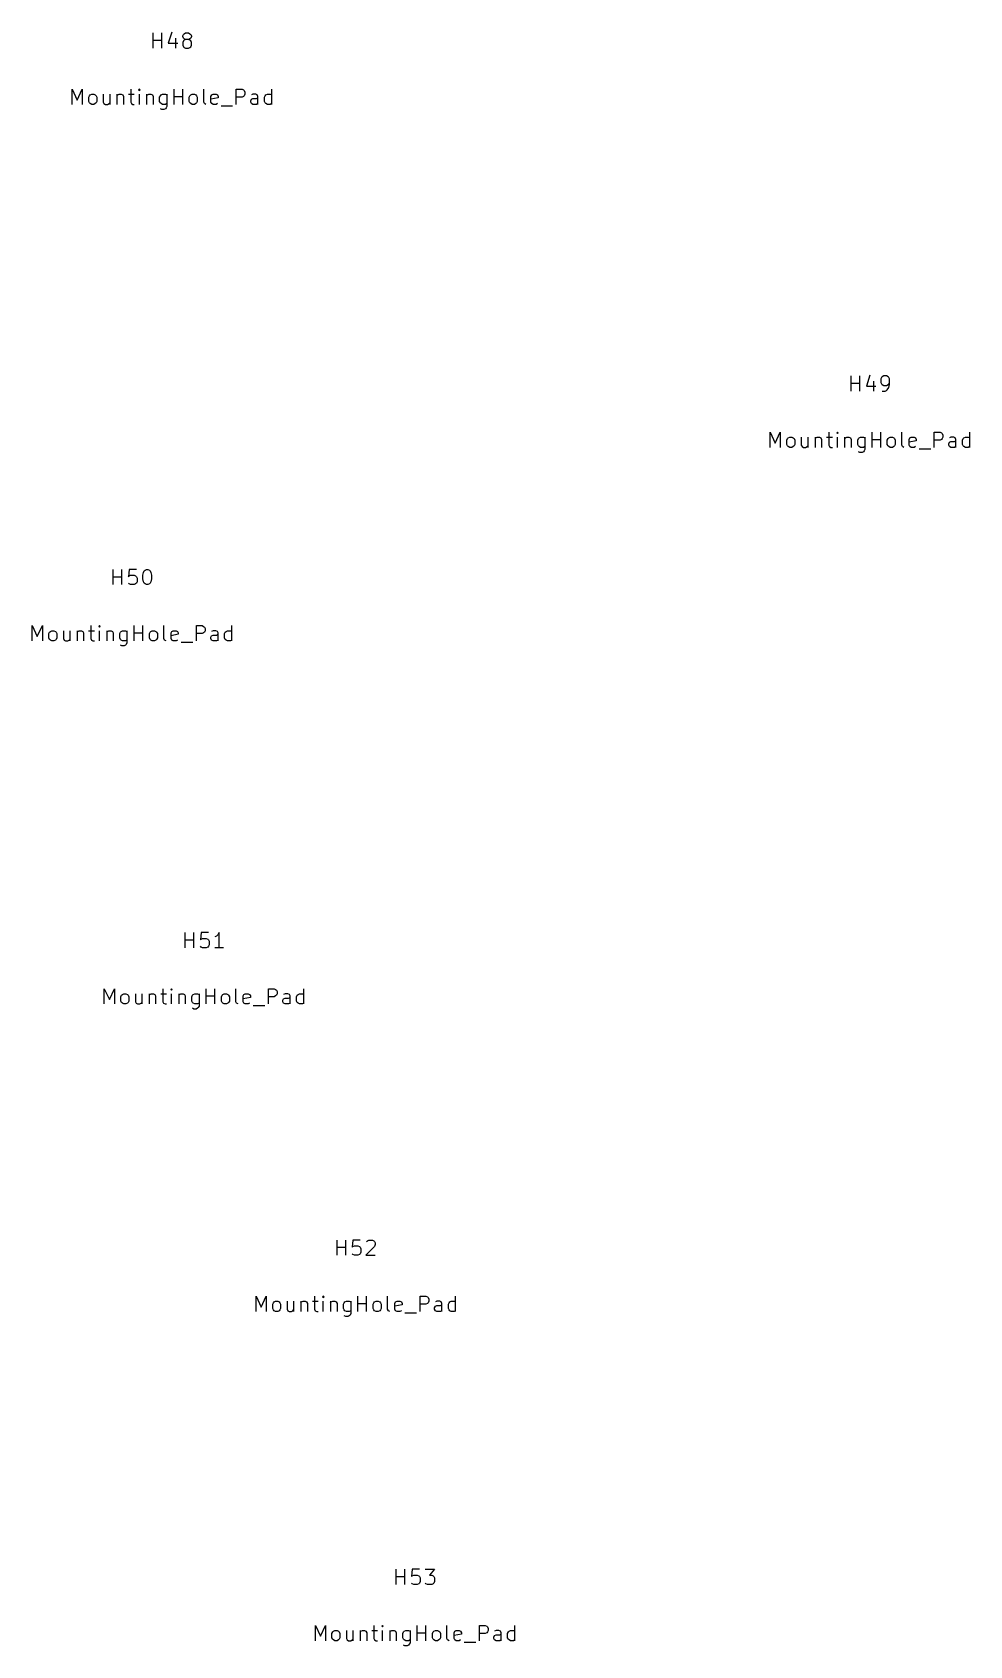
# Model space of a CAD drawing. Extents: x 10 to 349, y -106 to 34.
# Drawn here: x 9.8 to 71.5, y -105.7 to 0.6 of the extents above; entities that cross this region are included whole.
import ezdxf

# ---------------------------------------------------------------- set-up
doc = ezdxf.new("R2010")
doc.units = 0
doc.layers.add('BLACK', color=7, linetype='CONTINUOUS')

msp = doc.modelspace()

# ---------------------------------------------------------------- linework, layer by layer
at = {"layer": 'BLACK', "linetype": 'CONTINUOUS'}
for p, q in [((17.7619, -0.45238), (17.7619, 0.54762)), ((17.7619, 0.07143), (18.3333, 0.07143)), ((18.3333, -0.45238), (18.3333, 0.54762)), ((19, 0.59524), (18.7619, -0.11905)), ((19.2381, 0.21429), (19.2381, -0.45238)), ((19.7143, 0.35714), (19.7619, 0.45238)), ((19.7143, 0.30952), (19.7143, 0.35714)), ((19.7619, 0.21429), (19.7143, 0.30952)), ((19.7619, 0.02381), (19.7143, -0.07143)), ((19.7619, 0.45238), (19.8095, 0.5)), ((19.8095, 0.16667), (19.7619, 0.21429)), ((19.8095, 0.07143), (19.7619, 0.02381)), ((19.8095, 0.5), (19.9048, 0.54762)), ((19.9048, 0.11905), (19.8095, 0.16667)), ((19.9048, 0.11905), (19.8095, 0.07143)), ((19.9048, 0.54762), (20.0952, 0.54762)), ((20.0952, 0.11905), (19.9048, 0.11905)), ((20.0952, 0.54762), (20.1905, 0.5)), ((20.1905, 0.16667), (20.0952, 0.11905)), ((20.1905, 0.07143), (20.0952, 0.11905)), ((20.1905, 0.5), (20.2381, 0.45238)), ((20.2381, 0.21429), (20.1905, 0.16667)), ((20.2381, 0.02381), (20.1905, 0.07143)), ((20.2381, 0.45238), (20.2857, 0.35714)), ((20.2857, 0.30952), (20.2381, 0.21429)), ((20.2857, -0.07143), (20.2381, 0.02381)), ((20.2857, 0.35714), (20.2857, 0.30952)), ((18.7619, -0.11905), (19.381, -0.11905)), ((19.7143, -0.07143), (19.7143, -0.2619)), ((19.7143, -0.2619), (19.7619, -0.35714)), ((19.7619, -0.35714), (19.8095, -0.40476)), ((19.8095, -0.40476), (19.9048, -0.45238)), ((19.9048, -0.45238), (20.0952, -0.45238)), ((20.0952, -0.45238), (20.1905, -0.40476)), ((20.1905, -0.40476), (20.2381, -0.35714)), ((20.2381, -0.35714), (20.2857, -0.2619)), ((20.2857, -0.2619), (20.2857, -0.07143)), ((12.4286, -4.15238), (12.4286, -3.15238)), ((12.4286, -3.15238), (12.7619, -3.86667)), ((12.7619, -3.86667), (13.0952, -3.15238)), ((13.0952, -3.15238), (13.0952, -4.15238)), ((16.2857, -3.15238), (16.2857, -4.00952)), ((16.8571, -3.15238), (16.8095, -3.2)), ((16.9048, -3.2), (16.8571, -3.15238)), ((16.8571, -3.15238), (16.8571, -3.24762)), ((19.1429, -4.15238), (19.1429, -3.15238)), ((19.7143, -4.15238), (19.7143, -3.15238)), ((21.0952, -4.00952), (21.0952, -3.15238)), ((23.2381, -4.15238), (23.2381, -3.15238)), ((23.2381, -3.15238), (23.619, -3.15238)), ((23.619, -3.15238), (23.7143, -3.2)), ((25.5714, -4.15238), (25.5714, -3.15238)), ((13.5238, -3.67619), (13.5714, -3.58095)), ((13.5238, -3.9619), (13.5238, -3.67619)), ((13.5714, -4.05714), (13.5238, -3.9619)), ((13.5714, -3.58095), (13.619, -3.53333)), ((13.619, -4.10476), (13.5714, -4.05714)), ((13.619, -3.53333), (13.7143, -3.48571)), ((13.7143, -4.15238), (13.619, -4.10476)), ((13.7143, -3.48571), (13.8571, -3.48571)), ((13.8571, -4.15238), (13.7143, -4.15238)), ((13.8571, -3.48571), (13.9524, -3.53333)), ((13.9524, -4.10476), (13.8571, -4.15238)), ((13.9524, -3.53333), (14, -3.58095)), ((14, -4.05714), (13.9524, -4.10476)), ((14, -3.58095), (14.0476, -3.67619)), ((14.0476, -3.9619), (14, -4.05714)), ((14.0476, -3.67619), (14.0476, -3.9619)), ((14.4762, -3.48571), (14.4762, -4.00952)), ((14.4762, -4.00952), (14.5238, -4.10476)), ((14.5238, -4.10476), (14.619, -4.15238)), ((14.619, -4.15238), (14.7619, -4.15238)), ((14.7619, -4.15238), (14.8571, -4.10476)), ((14.8571, -4.10476), (14.9048, -4.05714)), ((14.9048, -3.48571), (14.9048, -4.15238)), ((15.381, -3.48571), (15.381, -4.15238)), ((15.381, -3.58095), (15.4286, -3.53333)), ((15.4286, -3.53333), (15.5238, -3.48571)), ((15.5238, -3.48571), (15.6667, -3.48571)), ((15.6667, -3.48571), (15.7619, -3.53333)), ((15.7619, -3.53333), (15.8095, -3.62857)), ((15.8095, -3.62857), (15.8095, -4.15238)), ((16.1429, -3.48571), (16.5238, -3.48571)), ((16.2857, -4.00952), (16.3333, -4.10476)), ((16.3333, -4.10476), (16.4286, -4.15238)), ((16.4286, -4.15238), (16.5238, -4.15238)), ((16.8095, -3.2), (16.8571, -3.24762)), ((16.8571, -3.24762), (16.9048, -3.2)), ((16.8571, -4.15238), (16.8571, -3.48571)), ((17.3333, -3.48571), (17.3333, -4.15238)), ((17.3333, -3.58095), (17.381, -3.53333)), ((17.381, -3.53333), (17.4762, -3.48571)), ((17.4762, -3.48571), (17.619, -3.48571)), ((17.619, -3.48571), (17.7143, -3.53333)), ((17.7143, -3.53333), (17.7619, -3.62857)), ((17.7619, -3.62857), (17.7619, -4.15238)), ((18.1905, -3.67619), (18.2381, -3.58095)), ((18.1905, -3.9619), (18.1905, -3.67619)), ((18.2381, -4.05714), (18.1905, -3.9619)), ((18.2381, -3.58095), (18.2857, -3.53333)), ((18.2857, -4.10476), (18.2381, -4.05714)), ((18.2857, -3.53333), (18.381, -3.48571)), ((18.381, -4.15238), (18.2857, -4.10476)), ((18.381, -3.48571), (18.5714, -3.48571)), ((18.5714, -4.15238), (18.381, -4.15238)), ((18.5714, -3.48571), (18.6667, -3.53333)), ((18.6667, -4.10476), (18.5714, -4.15238)), ((18.6667, -3.48571), (18.6667, -4.29524)), ((19.1429, -3.62857), (19.7143, -3.62857)), ((20.1429, -3.67619), (20.1905, -3.58095)), ((20.1429, -3.9619), (20.1429, -3.67619)), ((20.1905, -4.05714), (20.1429, -3.9619)), ((20.1905, -3.58095), (20.2381, -3.53333)), ((20.2381, -4.10476), (20.1905, -4.05714)), ((20.2381, -3.53333), (20.3333, -3.48571)), ((20.3333, -4.15238), (20.2381, -4.10476)), ((20.3333, -3.48571), (20.4762, -3.48571)), ((20.4762, -4.15238), (20.3333, -4.15238)), ((20.4762, -3.48571), (20.5714, -3.53333)), ((20.5714, -4.10476), (20.4762, -4.15238)), ((20.5714, -3.53333), (20.619, -3.58095)), ((20.619, -4.05714), (20.5714, -4.10476)), ((20.619, -3.58095), (20.6667, -3.67619)), ((20.6667, -3.9619), (20.619, -4.05714)), ((20.6667, -3.67619), (20.6667, -3.9619)), ((21.1429, -4.10476), (21.0952, -4.00952)), ((21.2381, -4.15238), (21.1429, -4.10476)), ((21.5714, -3.62857), (21.619, -3.53333)), ((21.5714, -4.00952), (21.5714, -3.62857)), ((22.0476, -3.72381), (21.5714, -3.81905)), ((21.619, -4.10476), (21.5714, -4.00952)), ((21.619, -3.53333), (21.7143, -3.48571)), ((21.7143, -4.15238), (21.619, -4.10476)), ((21.7143, -3.48571), (21.9048, -3.48571)), ((21.9048, -4.15238), (21.7143, -4.15238)), ((21.9048, -3.48571), (22, -3.53333)), ((22, -4.10476), (21.9048, -4.15238)), ((22, -3.53333), (22.0476, -3.62857)), ((22.0476, -3.62857), (22.0476, -3.72381)), ((22.2381, -4.24762), (23, -4.24762)), ((23.619, -3.67619), (23.2381, -3.67619)), ((23.7143, -3.62857), (23.619, -3.67619)), ((23.7143, -3.2), (23.7619, -3.24762)), ((23.7619, -3.58095), (23.7143, -3.62857)), ((23.7619, -3.24762), (23.8095, -3.34286)), ((23.8095, -3.48571), (23.7619, -3.58095)), ((23.8095, -3.34286), (23.8095, -3.48571)), ((24.1905, -3.91429), (24.2381, -3.81905)), ((24.1905, -4.00952), (24.1905, -3.91429)), ((24.2381, -4.10476), (24.1905, -4.00952)), ((24.3333, -3.48571), (24.2381, -3.53333)), ((24.2381, -3.81905), (24.3333, -3.77143)), ((24.3333, -4.15238), (24.2381, -4.10476)), ((24.5238, -3.48571), (24.3333, -3.48571)), ((24.3333, -3.77143), (24.5714, -3.77143)), ((24.5714, -4.15238), (24.3333, -4.15238)), ((24.619, -3.53333), (24.5238, -3.48571)), ((24.5714, -3.77143), (24.6667, -3.72381)), ((24.6667, -4.10476), (24.5714, -4.15238)), ((24.6667, -3.62857), (24.619, -3.53333)), ((24.6667, -4.15238), (24.6667, -3.62857)), ((25.0952, -3.67619), (25.1429, -3.58095)), ((25.0952, -3.9619), (25.0952, -3.67619)), ((25.1429, -4.05714), (25.0952, -3.9619)), ((25.1429, -3.58095), (25.1905, -3.53333)), ((25.1905, -4.10476), (25.1429, -4.05714)), ((25.1905, -3.53333), (25.2857, -3.48571)), ((25.2857, -4.15238), (25.1905, -4.10476)), ((25.2857, -3.48571), (25.4762, -3.48571)), ((25.4762, -4.15238), (25.2857, -4.15238)), ((25.4762, -3.48571), (25.5714, -3.53333)), ((25.5714, -4.10476), (25.4762, -4.15238)), ((18.3333, -4.48571), (18.2381, -4.43809)), ((18.4762, -4.48571), (18.3333, -4.48571)), ((18.5714, -4.43809), (18.4762, -4.48571)), ((18.619, -4.39048), (18.5714, -4.43809)), ((18.6667, -4.29524), (18.619, -4.39048)), ((63.7389, -23.0431), (63.7389, -22.0431)), ((64.3103, -23.0431), (64.3103, -22.0431)), ((64.977, -21.9955), (64.7389, -22.7097)), ((65.7389, -22.1383), (65.6913, -22.2336)), ((65.6913, -22.2336), (65.6913, -22.4717)), ((65.7865, -22.0907), (65.7389, -22.1383)), ((65.8818, -22.0431), (65.7865, -22.0907)), ((66.0722, -22.0431), (65.8818, -22.0431)), ((66.1675, -22.0907), (66.0722, -22.0431)), ((66.2151, -22.1383), (66.1675, -22.0907)), ((66.2627, -22.2336), (66.2151, -22.1383)), ((66.2627, -22.6145), (66.2627, -22.2336)), ((63.7389, -22.5193), (64.3103, -22.5193)), ((64.7389, -22.7097), (65.358, -22.7097)), ((65.2151, -22.3764), (65.2151, -23.0431)), ((65.6913, -22.4717), (65.7389, -22.5669)), ((65.7389, -22.5669), (65.7865, -22.6145)), ((65.7865, -22.6145), (65.8818, -22.6621)), ((65.7865, -23.0431), (65.977, -23.0431)), ((65.8818, -22.6621), (66.0722, -22.6621)), ((65.977, -23.0431), (66.0722, -22.9955)), ((66.0722, -22.6621), (66.1675, -22.6145)), ((66.0722, -22.9955), (66.1199, -22.9478)), ((66.1199, -22.9478), (66.2151, -22.805)), ((66.1675, -22.6145), (66.2151, -22.5669)), ((66.2151, -22.5669), (66.2627, -22.4717)), ((66.2151, -22.805), (66.2627, -22.6145)), ((58.4056, -26.7431), (58.4056, -25.7431)), ((58.4056, -25.7431), (58.7389, -26.4574)), ((58.7389, -26.4574), (59.0722, -25.7431)), ((59.0722, -25.7431), (59.0722, -26.7431)), ((59.5008, -26.2669), (59.5484, -26.1717)), ((59.5008, -26.5526), (59.5008, -26.2669)), ((59.5484, -26.6478), (59.5008, -26.5526)), ((59.5484, -26.1717), (59.596, -26.124)), ((59.596, -26.124), (59.6913, -26.0764)), ((59.6913, -26.0764), (59.8341, -26.0764)), ((59.8341, -26.0764), (59.9294, -26.124)), ((59.9294, -26.124), (59.977, -26.1717)), ((59.977, -26.1717), (60.0246, -26.2669)), ((60.0246, -26.5526), (59.977, -26.6478)), ((60.0246, -26.2669), (60.0246, -26.5526)), ((60.4532, -26.0764), (60.4532, -26.6002)), ((60.8818, -26.0764), (60.8818, -26.7431)), ((61.358, -26.0764), (61.358, -26.7431)), ((61.358, -26.1717), (61.4056, -26.124)), ((61.4056, -26.124), (61.5008, -26.0764)), ((61.5008, -26.0764), (61.6437, -26.0764)), ((61.6437, -26.0764), (61.7389, -26.124)), ((61.7389, -26.124), (61.7865, -26.2193)), ((61.7865, -26.2193), (61.7865, -26.7431)), ((62.1199, -26.0764), (62.5008, -26.0764)), ((62.2627, -25.7431), (62.2627, -26.6002)), ((62.8341, -25.7431), (62.7865, -25.7907)), ((62.7865, -25.7907), (62.8341, -25.8383)), ((62.8818, -25.7907), (62.8341, -25.7431)), ((62.8341, -25.7431), (62.8341, -25.8383)), ((62.8341, -25.8383), (62.8818, -25.7907)), ((62.8341, -26.7431), (62.8341, -26.0764)), ((63.3103, -26.0764), (63.3103, -26.7431)), ((63.3103, -26.1717), (63.358, -26.124)), ((63.358, -26.124), (63.4532, -26.0764)), ((63.4532, -26.0764), (63.596, -26.0764)), ((63.596, -26.0764), (63.6913, -26.124)), ((63.6913, -26.124), (63.7389, -26.2193)), ((63.7389, -26.2193), (63.7389, -26.7431)), ((64.1675, -26.2669), (64.2151, -26.1717)), ((64.1675, -26.5526), (64.1675, -26.2669)), ((64.2151, -26.6478), (64.1675, -26.5526)), ((64.2151, -26.1717), (64.2627, -26.124)), ((64.2627, -26.124), (64.358, -26.0764)), ((64.358, -26.0764), (64.5484, -26.0764)), ((64.5484, -26.0764), (64.6437, -26.124)), ((64.6437, -26.0764), (64.6437, -26.8859)), ((65.1199, -26.7431), (65.1199, -25.7431)), ((65.1199, -26.2193), (65.6913, -26.2193)), ((65.6913, -26.7431), (65.6913, -25.7431)), ((66.1199, -26.2669), (66.1675, -26.1717)), ((66.1199, -26.5526), (66.1199, -26.2669)), ((66.1675, -26.6478), (66.1199, -26.5526)), ((66.1675, -26.1717), (66.2151, -26.124)), ((66.2151, -26.124), (66.3103, -26.0764)), ((66.3103, -26.0764), (66.4532, -26.0764)), ((66.4532, -26.0764), (66.5484, -26.124)), ((66.5484, -26.124), (66.596, -26.1717)), ((66.596, -26.1717), (66.6437, -26.2669)), ((66.6437, -26.5526), (66.596, -26.6478)), ((66.6437, -26.2669), (66.6437, -26.5526)), ((67.0722, -26.6002), (67.0722, -25.7431)), ((67.5484, -26.2193), (67.596, -26.124)), ((67.5484, -26.6002), (67.5484, -26.2193)), ((68.0246, -26.3145), (67.5484, -26.4097)), ((67.596, -26.124), (67.6913, -26.0764)), ((67.6913, -26.0764), (67.8818, -26.0764)), ((67.8818, -26.0764), (67.977, -26.124)), ((67.977, -26.124), (68.0246, -26.2193)), ((68.0246, -26.2193), (68.0246, -26.3145)), ((69.2151, -26.7431), (69.2151, -25.7431)), ((69.2151, -25.7431), (69.596, -25.7431)), ((69.596, -26.2669), (69.2151, -26.2669)), ((69.596, -25.7431), (69.6913, -25.7907)), ((69.6913, -26.2193), (69.596, -26.2669)), ((69.6913, -25.7907), (69.7389, -25.8383)), ((69.7389, -26.1717), (69.6913, -26.2193)), ((69.7389, -25.8383), (69.7865, -25.9336)), ((69.7865, -26.0764), (69.7389, -26.1717)), ((69.7865, -25.9336), (69.7865, -26.0764)), ((70.1675, -26.505), (70.2151, -26.4097)), ((70.1675, -26.6002), (70.1675, -26.505)), ((70.3103, -26.0764), (70.2151, -26.124)), ((70.2151, -26.4097), (70.3103, -26.3621)), ((70.5008, -26.0764), (70.3103, -26.0764)), ((70.3103, -26.3621), (70.5484, -26.3621)), ((70.596, -26.124), (70.5008, -26.0764)), ((70.5484, -26.3621), (70.6437, -26.3145)), ((70.6437, -26.2193), (70.596, -26.124)), ((70.6437, -26.7431), (70.6437, -26.2193)), ((71.0722, -26.2669), (71.1199, -26.1717)), ((71.0722, -26.5526), (71.0722, -26.2669)), ((71.1199, -26.6478), (71.0722, -26.5526)), ((71.1199, -26.1717), (71.1675, -26.124)), ((71.1675, -26.124), (71.2627, -26.0764)), ((71.2627, -26.0764), (71.4532, -26.0764)), ((71.4532, -26.0764), (71.5484, -26.124)), ((71.5484, -26.7431), (71.5484, -25.7431)), ((59.596, -26.6955), (59.5484, -26.6478)), ((59.6913, -26.7431), (59.596, -26.6955)), ((59.8341, -26.7431), (59.6913, -26.7431)), ((59.9294, -26.6955), (59.8341, -26.7431)), ((59.977, -26.6478), (59.9294, -26.6955)), ((60.4532, -26.6002), (60.5008, -26.6955)), ((60.5008, -26.6955), (60.596, -26.7431)), ((60.596, -26.7431), (60.7389, -26.7431)), ((60.7389, -26.7431), (60.8341, -26.6955)), ((60.8341, -26.6955), (60.8818, -26.6478)), ((62.2627, -26.6002), (62.3103, -26.6955)), ((62.3103, -26.6955), (62.4056, -26.7431)), ((62.4056, -26.7431), (62.5008, -26.7431)), ((64.2627, -26.6955), (64.2151, -26.6478)), ((64.3103, -27.0764), (64.2151, -27.0288)), ((64.358, -26.7431), (64.2627, -26.6955)), ((64.4532, -27.0764), (64.3103, -27.0764)), ((64.5484, -26.7431), (64.358, -26.7431)), ((64.5484, -27.0288), (64.4532, -27.0764)), ((64.6437, -26.6955), (64.5484, -26.7431)), ((64.596, -26.9812), (64.5484, -27.0288)), ((64.6437, -26.8859), (64.596, -26.9812)), ((66.2151, -26.6955), (66.1675, -26.6478)), ((66.3103, -26.7431), (66.2151, -26.6955)), ((66.4532, -26.7431), (66.3103, -26.7431)), ((66.5484, -26.6955), (66.4532, -26.7431)), ((66.596, -26.6478), (66.5484, -26.6955)), ((67.1199, -26.6955), (67.0722, -26.6002)), ((67.2151, -26.7431), (67.1199, -26.6955)), ((67.596, -26.6955), (67.5484, -26.6002)), ((67.6913, -26.7431), (67.596, -26.6955)), ((67.8818, -26.7431), (67.6913, -26.7431)), ((67.977, -26.6955), (67.8818, -26.7431)), ((68.2151, -26.8383), (68.977, -26.8383)), ((70.2151, -26.6955), (70.1675, -26.6002)), ((70.3103, -26.7431), (70.2151, -26.6955)), ((70.5484, -26.7431), (70.3103, -26.7431)), ((70.6437, -26.6955), (70.5484, -26.7431)), ((71.1675, -26.6955), (71.1199, -26.6478)), ((71.2627, -26.7431), (71.1675, -26.6955)), ((71.4532, -26.7431), (71.2627, -26.7431)), ((71.5484, -26.6955), (71.4532, -26.7431)), ((15.135, -35.7857), (15.135, -34.7857)), ((15.7064, -35.7857), (15.7064, -34.7857)), ((16.1826, -34.7857), (16.135, -35.2619)), ((16.6588, -34.7857), (16.1826, -34.7857)), ((17.0874, -35.1666), (17.135, -34.9762)), ((17.135, -34.9762), (17.1826, -34.8809)), ((17.1826, -34.8809), (17.2302, -34.8333)), ((17.2302, -34.8333), (17.3255, -34.7857)), ((17.3255, -34.7857), (17.4207, -34.7857)), ((17.4207, -34.7857), (17.516, -34.8333)), ((17.516, -34.8333), (17.5636, -34.8809)), ((17.5636, -34.8809), (17.6112, -34.9762)), ((17.6112, -34.9762), (17.6588, -35.1666)), ((15.135, -35.2619), (15.7064, -35.2619)), ((16.135, -35.2619), (16.1826, -35.2143)), ((16.1826, -35.7381), (16.135, -35.6904)), ((16.1826, -35.2143), (16.2779, -35.1666)), ((16.2779, -35.7857), (16.1826, -35.7381)), ((16.2779, -35.1666), (16.516, -35.1666)), ((16.516, -35.7857), (16.2779, -35.7857)), ((16.516, -35.1666), (16.6112, -35.2143)), ((16.6112, -35.7381), (16.516, -35.7857)), ((16.6112, -35.2143), (16.6588, -35.2619)), ((16.6588, -35.6904), (16.6112, -35.7381)), ((16.6588, -35.2619), (16.7064, -35.3571)), ((16.7064, -35.5952), (16.6588, -35.6904)), ((16.7064, -35.3571), (16.7064, -35.5952)), ((17.0874, -35.4047), (17.0874, -35.1666)), ((17.135, -35.5952), (17.0874, -35.4047)), ((17.1826, -35.6904), (17.135, -35.5952)), ((17.2302, -35.7381), (17.1826, -35.6904)), ((17.3255, -35.7857), (17.2302, -35.7381)), ((17.4207, -35.7857), (17.3255, -35.7857)), ((17.516, -35.7381), (17.4207, -35.7857)), ((17.5636, -35.6904), (17.516, -35.7381)), ((17.6112, -35.5952), (17.5636, -35.6904)), ((17.6588, -35.4047), (17.6112, -35.5952)), ((17.6588, -35.1666), (17.6588, -35.4047)), ((9.80167, -39.4857), (9.80167, -38.4857)), ((9.80167, -38.4857), (10.135, -39.2)), ((10.135, -39.2), (10.4683, -38.4857)), ((10.4683, -38.4857), (10.4683, -39.4857)), ((10.8969, -39.0095), (10.9445, -38.9143)), ((10.8969, -39.2952), (10.8969, -39.0095)), ((10.9445, -39.3904), (10.8969, -39.2952)), ((10.9445, -38.9143), (10.9921, -38.8666)), ((10.9921, -38.8666), (11.0874, -38.819)), ((11.0874, -38.819), (11.2302, -38.819)), ((11.2302, -38.819), (11.3255, -38.8666)), ((11.3255, -38.8666), (11.3731, -38.9143)), ((11.3731, -38.9143), (11.4207, -39.0095)), ((11.4207, -39.2952), (11.3731, -39.3904)), ((11.4207, -39.0095), (11.4207, -39.2952)), ((11.8493, -38.819), (11.8493, -39.3428)), ((12.2779, -38.819), (12.2779, -39.4857)), ((12.7541, -38.819), (12.7541, -39.4857)), ((12.7541, -38.9143), (12.8017, -38.8666)), ((12.8017, -38.8666), (12.8969, -38.819)), ((12.8969, -38.819), (13.0398, -38.819)), ((13.0398, -38.819), (13.135, -38.8666)), ((13.135, -38.8666), (13.1826, -38.9619)), ((13.1826, -38.9619), (13.1826, -39.4857)), ((13.516, -38.819), (13.8969, -38.819)), ((13.6588, -38.4857), (13.6588, -39.3428)), ((14.2302, -38.4857), (14.1826, -38.5333)), ((14.1826, -38.5333), (14.2302, -38.5809)), ((14.2779, -38.5333), (14.2302, -38.4857)), ((14.2302, -38.4857), (14.2302, -38.5809)), ((14.2302, -38.5809), (14.2779, -38.5333)), ((14.2302, -39.4857), (14.2302, -38.819)), ((14.7064, -38.819), (14.7064, -39.4857)), ((14.7064, -38.9143), (14.7541, -38.8666)), ((14.7541, -38.8666), (14.8493, -38.819)), ((14.8493, -38.819), (14.9921, -38.819)), ((14.9921, -38.819), (15.0874, -38.8666)), ((15.0874, -38.8666), (15.135, -38.9619)), ((15.135, -38.9619), (15.135, -39.4857)), ((15.5636, -39.0095), (15.6112, -38.9143)), ((15.5636, -39.2952), (15.5636, -39.0095)), ((15.6112, -39.3904), (15.5636, -39.2952)), ((15.6112, -38.9143), (15.6588, -38.8666)), ((15.6588, -38.8666), (15.7541, -38.819)), ((15.7541, -38.819), (15.9445, -38.819)), ((15.9445, -38.819), (16.0398, -38.8666)), ((16.0398, -38.819), (16.0398, -39.6285)), ((16.516, -39.4857), (16.516, -38.4857)), ((16.516, -38.9619), (17.0874, -38.9619)), ((17.0874, -39.4857), (17.0874, -38.4857)), ((17.516, -39.0095), (17.5636, -38.9143)), ((17.516, -39.2952), (17.516, -39.0095)), ((17.5636, -39.3904), (17.516, -39.2952)), ((17.5636, -38.9143), (17.6112, -38.8666)), ((17.6112, -38.8666), (17.7064, -38.819)), ((17.7064, -38.819), (17.8493, -38.819)), ((17.8493, -38.819), (17.9445, -38.8666)), ((17.9445, -38.8666), (17.9921, -38.9143)), ((17.9921, -38.9143), (18.0398, -39.0095)), ((18.0398, -39.2952), (17.9921, -39.3904)), ((18.0398, -39.0095), (18.0398, -39.2952)), ((18.4683, -39.3428), (18.4683, -38.4857)), ((18.9445, -38.9619), (18.9921, -38.8666)), ((18.9445, -39.3428), (18.9445, -38.9619)), ((19.4207, -39.0571), (18.9445, -39.1523)), ((18.9921, -38.8666), (19.0874, -38.819)), ((19.0874, -38.819), (19.2779, -38.819)), ((19.2779, -38.819), (19.3731, -38.8666)), ((19.3731, -38.8666), (19.4207, -38.9619)), ((19.4207, -38.9619), (19.4207, -39.0571)), ((20.6112, -39.4857), (20.6112, -38.4857)), ((20.6112, -38.4857), (20.9921, -38.4857)), ((20.9921, -39.0095), (20.6112, -39.0095)), ((20.9921, -38.4857), (21.0874, -38.5333)), ((21.0874, -38.9619), (20.9921, -39.0095)), ((21.0874, -38.5333), (21.135, -38.5809)), ((21.135, -38.9143), (21.0874, -38.9619)), ((21.135, -38.5809), (21.1826, -38.6762)), ((21.1826, -38.819), (21.135, -38.9143)), ((21.1826, -38.6762), (21.1826, -38.819)), ((21.5636, -39.2476), (21.6112, -39.1523)), ((21.5636, -39.3428), (21.5636, -39.2476)), ((21.7064, -38.819), (21.6112, -38.8666)), ((21.6112, -39.1523), (21.7064, -39.1047)), ((21.8969, -38.819), (21.7064, -38.819)), ((21.7064, -39.1047), (21.9445, -39.1047)), ((21.9921, -38.8666), (21.8969, -38.819)), ((21.9445, -39.1047), (22.0398, -39.0571)), ((22.0398, -38.9619), (21.9921, -38.8666)), ((22.0398, -39.4857), (22.0398, -38.9619)), ((22.4683, -39.0095), (22.516, -38.9143)), ((22.4683, -39.2952), (22.4683, -39.0095)), ((22.516, -39.3904), (22.4683, -39.2952)), ((22.516, -38.9143), (22.5636, -38.8666)), ((22.5636, -38.8666), (22.6588, -38.819)), ((22.6588, -38.819), (22.8493, -38.819)), ((22.8493, -38.819), (22.9445, -38.8666)), ((22.9445, -39.4857), (22.9445, -38.4857)), ((10.9921, -39.4381), (10.9445, -39.3904)), ((11.0874, -39.4857), (10.9921, -39.4381)), ((11.2302, -39.4857), (11.0874, -39.4857)), ((11.3255, -39.4381), (11.2302, -39.4857)), ((11.3731, -39.3904), (11.3255, -39.4381)), ((11.8493, -39.3428), (11.8969, -39.4381)), ((11.8969, -39.4381), (11.9921, -39.4857)), ((11.9921, -39.4857), (12.135, -39.4857)), ((12.135, -39.4857), (12.2302, -39.4381)), ((12.2302, -39.4381), (12.2779, -39.3904)), ((13.6588, -39.3428), (13.7064, -39.4381)), ((13.7064, -39.4381), (13.8017, -39.4857)), ((13.8017, -39.4857), (13.8969, -39.4857)), ((15.6588, -39.4381), (15.6112, -39.3904)), ((15.7064, -39.819), (15.6112, -39.7714)), ((15.7541, -39.4857), (15.6588, -39.4381)), ((15.8493, -39.819), (15.7064, -39.819)), ((15.9445, -39.4857), (15.7541, -39.4857)), ((15.9445, -39.7714), (15.8493, -39.819)), ((16.0398, -39.4381), (15.9445, -39.4857)), ((15.9921, -39.7238), (15.9445, -39.7714)), ((16.0398, -39.6285), (15.9921, -39.7238)), ((17.6112, -39.4381), (17.5636, -39.3904)), ((17.7064, -39.4857), (17.6112, -39.4381)), ((17.8493, -39.4857), (17.7064, -39.4857)), ((17.9445, -39.4381), (17.8493, -39.4857)), ((17.9921, -39.3904), (17.9445, -39.4381)), ((18.516, -39.4381), (18.4683, -39.3428)), ((18.6112, -39.4857), (18.516, -39.4381)), ((18.9921, -39.4381), (18.9445, -39.3428)), ((19.0874, -39.4857), (18.9921, -39.4381)), ((19.2779, -39.4857), (19.0874, -39.4857)), ((19.3731, -39.4381), (19.2779, -39.4857)), ((19.6112, -39.5809), (20.3731, -39.5809)), ((21.6112, -39.4381), (21.5636, -39.3428)), ((21.7064, -39.4857), (21.6112, -39.4381)), ((21.9445, -39.4857), (21.7064, -39.4857)), ((22.0398, -39.4381), (21.9445, -39.4857)), ((22.5636, -39.4381), (22.516, -39.3904)), ((22.6588, -39.4857), (22.5636, -39.4381)), ((22.8493, -39.4857), (22.6588, -39.4857)), ((22.9445, -39.4381), (22.8493, -39.4857)), ((19.8791, -59.7034), (19.8791, -58.7034)), ((19.8791, -59.1796), (20.4505, -59.1796)), ((20.4505, -59.7034), (20.4505, -58.7034)), ((20.9267, -58.7034), (20.8791, -59.1796)), ((20.8791, -59.1796), (20.9267, -59.132)), ((21.4029, -58.7034), (20.9267, -58.7034)), ((20.9267, -59.132), (21.022, -59.0843)), ((21.022, -59.0843), (21.2601, -59.0843)), ((21.2601, -59.0843), (21.3553, -59.132)), ((21.3553, -59.132), (21.4029, -59.1796)), ((21.4029, -59.1796), (21.4505, -59.2748)), ((21.4505, -59.2748), (21.4505, -59.5129)), ((21.9267, -58.9415), (21.8315, -58.9891)), ((22.022, -58.8462), (21.9267, -58.9415)), ((22.1172, -58.7034), (22.022, -58.8462)), ((22.1172, -59.7034), (22.1172, -58.7034)), ((20.9267, -59.6558), (20.8791, -59.6081)), ((21.022, -59.7034), (20.9267, -59.6558)), ((21.2601, -59.7034), (21.022, -59.7034)), ((21.3553, -59.6558), (21.2601, -59.7034)), ((21.4029, -59.6081), (21.3553, -59.6558)), ((21.4505, -59.5129), (21.4029, -59.6081)), ((22.4029, -59.7034), (21.8315, -59.7034)), ((14.5458, -63.4034), (14.5458, -62.4034)), ((14.5458, -62.4034), (14.8791, -63.1177)), ((14.8791, -63.1177), (15.2124, -62.4034)), ((15.2124, -62.4034), (15.2124, -63.4034)), ((18.4029, -62.4034), (18.4029, -63.2605)), ((18.9743, -62.4034), (18.9267, -62.451)), ((18.9267, -62.451), (18.9743, -62.4986)), ((19.022, -62.451), (18.9743, -62.4034)), ((18.9743, -62.4034), (18.9743, -62.4986)), ((18.9743, -62.4986), (19.022, -62.451)), ((21.2601, -63.4034), (21.2601, -62.4034)), ((21.8315, -63.4034), (21.8315, -62.4034)), ((23.2124, -63.2605), (23.2124, -62.4034)), ((25.3553, -63.4034), (25.3553, -62.4034)), ((25.3553, -62.4034), (25.7362, -62.4034)), ((25.7362, -62.4034), (25.8315, -62.451)), ((25.8315, -62.451), (25.8791, -62.4986)), ((25.8791, -62.4986), (25.9267, -62.5939)), ((25.9267, -62.5939), (25.9267, -62.7367)), ((27.6886, -63.4034), (27.6886, -62.4034)), ((15.641, -62.9272), (15.6886, -62.832)), ((15.641, -63.2129), (15.641, -62.9272)), ((15.6886, -63.3081), (15.641, -63.2129)), ((15.6886, -62.832), (15.7362, -62.7843)), ((15.7362, -63.3558), (15.6886, -63.3081)), ((15.7362, -62.7843), (15.8315, -62.7367)), ((15.8315, -63.4034), (15.7362, -63.3558)), ((15.8315, -62.7367), (15.9743, -62.7367)), ((15.9743, -63.4034), (15.8315, -63.4034)), ((15.9743, -62.7367), (16.0696, -62.7843)), ((16.0696, -63.3558), (15.9743, -63.4034)), ((16.0696, -62.7843), (16.1172, -62.832)), ((16.1172, -63.3081), (16.0696, -63.3558)), ((16.1172, -62.832), (16.1648, -62.9272)), ((16.1648, -63.2129), (16.1172, -63.3081)), ((16.1648, -62.9272), (16.1648, -63.2129)), ((16.5934, -62.7367), (16.5934, -63.2605)), ((16.5934, -63.2605), (16.641, -63.3558)), ((16.641, -63.3558), (16.7362, -63.4034)), ((16.7362, -63.4034), (16.8791, -63.4034)), ((16.8791, -63.4034), (16.9743, -63.3558)), ((16.9743, -63.3558), (17.022, -63.3081)), ((17.022, -62.7367), (17.022, -63.4034)), ((17.4982, -62.7367), (17.4982, -63.4034)), ((17.4982, -62.832), (17.5458, -62.7843)), ((17.5458, -62.7843), (17.641, -62.7367)), ((17.641, -62.7367), (17.7839, -62.7367)), ((17.7839, -62.7367), (17.8791, -62.7843)), ((17.8791, -62.7843), (17.9267, -62.8796)), ((17.9267, -62.8796), (17.9267, -63.4034)), ((18.2601, -62.7367), (18.641, -62.7367)), ((18.4029, -63.2605), (18.4505, -63.3558)), ((18.4505, -63.3558), (18.5458, -63.4034)), ((18.5458, -63.4034), (18.641, -63.4034)), ((18.9743, -63.4034), (18.9743, -62.7367)), ((19.4505, -62.7367), (19.4505, -63.4034)), ((19.4505, -62.832), (19.4982, -62.7843)), ((19.4982, -62.7843), (19.5934, -62.7367)), ((19.5934, -62.7367), (19.7362, -62.7367)), ((19.7362, -62.7367), (19.8315, -62.7843)), ((19.8315, -62.7843), (19.8791, -62.8796)), ((19.8791, -62.8796), (19.8791, -63.4034)), ((20.3077, -62.9272), (20.3553, -62.832)), ((20.3077, -63.2129), (20.3077, -62.9272)), ((20.3553, -63.3081), (20.3077, -63.2129)), ((20.3553, -62.832), (20.4029, -62.7843)), ((20.4029, -63.3558), (20.3553, -63.3081)), ((20.4505, -63.7367), (20.3553, -63.6891)), ((20.4029, -62.7843), (20.4982, -62.7367)), ((20.4982, -63.4034), (20.4029, -63.3558)), ((20.5934, -63.7367), (20.4505, -63.7367)), ((20.4982, -62.7367), (20.6886, -62.7367)), ((20.6886, -63.4034), (20.4982, -63.4034)), ((20.6886, -63.6891), (20.5934, -63.7367)), ((20.6886, -62.7367), (20.7839, -62.7843)), ((20.7839, -63.3558), (20.6886, -63.4034)), ((20.7362, -63.6415), (20.6886, -63.6891)), ((20.7839, -63.5462), (20.7362, -63.6415)), ((20.7839, -62.7367), (20.7839, -63.5462)), ((21.2601, -62.8796), (21.8315, -62.8796)), ((22.2601, -62.9272), (22.3077, -62.832)), ((22.2601, -63.2129), (22.2601, -62.9272)), ((22.3077, -63.3081), (22.2601, -63.2129)), ((22.3077, -62.832), (22.3553, -62.7843)), ((22.3553, -63.3558), (22.3077, -63.3081)), ((22.3553, -62.7843), (22.4505, -62.7367)), ((22.4505, -63.4034), (22.3553, -63.3558)), ((22.4505, -62.7367), (22.5934, -62.7367)), ((22.5934, -63.4034), (22.4505, -63.4034)), ((22.5934, -62.7367), (22.6886, -62.7843)), ((22.6886, -63.3558), (22.5934, -63.4034)), ((22.6886, -62.7843), (22.7362, -62.832)), ((22.7362, -63.3081), (22.6886, -63.3558)), ((22.7362, -62.832), (22.7839, -62.9272)), ((22.7839, -63.2129), (22.7362, -63.3081)), ((22.7839, -62.9272), (22.7839, -63.2129)), ((23.2601, -63.3558), (23.2124, -63.2605)), ((23.3553, -63.4034), (23.2601, -63.3558)), ((23.6886, -62.8796), (23.7362, -62.7843)), ((23.6886, -63.2605), (23.6886, -62.8796)), ((24.1648, -62.9748), (23.6886, -63.07)), ((23.7362, -63.3558), (23.6886, -63.2605)), ((23.7362, -62.7843), (23.8315, -62.7367)), ((23.8315, -63.4034), (23.7362, -63.3558)), ((23.8315, -62.7367), (24.022, -62.7367)), ((24.022, -63.4034), (23.8315, -63.4034)), ((24.022, -62.7367), (24.1172, -62.7843)), ((24.1172, -63.3558), (24.022, -63.4034)), ((24.1172, -62.7843), (24.1648, -62.8796)), ((24.1648, -62.8796), (24.1648, -62.9748)), ((24.3553, -63.4986), (25.1172, -63.4986)), ((25.7362, -62.9272), (25.3553, -62.9272)), ((25.8315, -62.8796), (25.7362, -62.9272)), ((25.8791, -62.832), (25.8315, -62.8796)), ((25.9267, -62.7367), (25.8791, -62.832)), ((26.3077, -63.1653), (26.3553, -63.07)), ((26.3077, -63.2605), (26.3077, -63.1653)), ((26.3553, -63.3558), (26.3077, -63.2605)), ((26.4505, -62.7367), (26.3553, -62.7843)), ((26.3553, -63.07), (26.4505, -63.0224)), ((26.4505, -63.4034), (26.3553, -63.3558)), ((26.641, -62.7367), (26.4505, -62.7367)), ((26.4505, -63.0224), (26.6886, -63.0224)), ((26.6886, -63.4034), (26.4505, -63.4034)), ((26.7362, -62.7843), (26.641, -62.7367)), ((26.6886, -63.0224), (26.7839, -62.9748)), ((26.7839, -63.3558), (26.6886, -63.4034)), ((26.7839, -62.8796), (26.7362, -62.7843)), ((26.7839, -63.4034), (26.7839, -62.8796)), ((27.2124, -62.9272), (27.2601, -62.832)), ((27.2124, -63.2129), (27.2124, -62.9272)), ((27.2601, -63.3081), (27.2124, -63.2129)), ((27.2601, -62.832), (27.3077, -62.7843)), ((27.3077, -63.3558), (27.2601, -63.3081)), ((27.3077, -62.7843), (27.4029, -62.7367)), ((27.4029, -63.4034), (27.3077, -63.3558)), ((27.4029, -62.7367), (27.5934, -62.7367)), ((27.5934, -63.4034), (27.4029, -63.4034)), ((27.5934, -62.7367), (27.6886, -62.7843)), ((27.6886, -63.3558), (27.5934, -63.4034)), ((29.874, -79.9531), (29.874, -78.9531)), ((29.874, -79.4293), (30.4454, -79.4293)), ((30.4454, -79.9531), (30.4454, -78.9531)), ((30.9216, -78.9531), (30.874, -79.4293)), ((30.874, -79.4293), (30.9216, -79.3817)), ((31.3978, -78.9531), (30.9216, -78.9531)), ((30.9216, -79.3817), (31.0169, -79.334)), ((31.0169, -79.334), (31.255, -79.334)), ((31.255, -79.334), (31.3502, -79.3817)), ((31.3502, -79.3817), (31.3978, -79.4293)), ((31.3978, -79.4293), (31.4454, -79.5245)), ((31.4454, -79.5245), (31.4454, -79.7626)), ((32.3502, -79.3817), (31.7788, -79.9531)), ((31.8264, -79.0483), (31.874, -79.0007)), ((31.874, -79.0007), (31.9692, -78.9531)), ((31.9692, -78.9531), (32.2073, -78.9531)), ((32.2073, -78.9531), (32.3026, -79.0007)), ((32.3026, -79.0007), (32.3502, -79.0483)), ((32.3502, -79.0483), (32.3978, -79.1436)), ((32.3978, -79.2388), (32.3502, -79.3817)), ((32.3978, -79.1436), (32.3978, -79.2388)), ((30.9216, -79.9055), (30.874, -79.8578)), ((31.0169, -79.9531), (30.9216, -79.9055)), ((31.255, -79.9531), (31.0169, -79.9531)), ((31.3502, -79.9055), (31.255, -79.9531)), ((31.3978, -79.8578), (31.3502, -79.9055)), ((31.4454, -79.7626), (31.3978, -79.8578)), ((31.7788, -79.9531), (32.3978, -79.9531)), ((24.5407, -83.6531), (24.5407, -82.6531)), ((24.5407, -82.6531), (24.874, -83.3674)), ((24.874, -83.3674), (25.2073, -82.6531)), ((25.2073, -82.6531), (25.2073, -83.6531)), ((28.3978, -82.6531), (28.3978, -83.5102)), ((28.9692, -82.6531), (28.9216, -82.7007)), ((28.9216, -82.7007), (28.9692, -82.7483)), ((29.0169, -82.7007), (28.9692, -82.6531)), ((28.9692, -82.6531), (28.9692, -82.7483)), ((28.9692, -82.7483), (29.0169, -82.7007)), ((31.255, -83.6531), (31.255, -82.6531)), ((31.8264, -83.6531), (31.8264, -82.6531)), ((33.2073, -83.5102), (33.2073, -82.6531)), ((35.3502, -83.6531), (35.3502, -82.6531)), ((35.3502, -82.6531), (35.7311, -82.6531)), ((35.7311, -82.6531), (35.8264, -82.7007)), ((35.8264, -82.7007), (35.874, -82.7483)), ((35.874, -82.7483), (35.9216, -82.8436)), ((35.9216, -82.8436), (35.9216, -82.9864)), ((37.6835, -83.6531), (37.6835, -82.6531)), ((25.6359, -83.1769), (25.6835, -83.0817)), ((25.6359, -83.4626), (25.6359, -83.1769)), ((25.6835, -83.5578), (25.6359, -83.4626)), ((25.6835, -83.0817), (25.7311, -83.034)), ((25.7311, -83.6055), (25.6835, -83.5578)), ((25.7311, -83.034), (25.8264, -82.9864)), ((25.8264, -83.6531), (25.7311, -83.6055)), ((25.8264, -82.9864), (25.9692, -82.9864)), ((25.9692, -83.6531), (25.8264, -83.6531)), ((25.9692, -82.9864), (26.0645, -83.034)), ((26.0645, -83.6055), (25.9692, -83.6531)), ((26.0645, -83.034), (26.1121, -83.0817)), ((26.1121, -83.5578), (26.0645, -83.6055)), ((26.1121, -83.0817), (26.1597, -83.1769)), ((26.1597, -83.4626), (26.1121, -83.5578)), ((26.1597, -83.1769), (26.1597, -83.4626)), ((26.5883, -82.9864), (26.5883, -83.5102)), ((26.5883, -83.5102), (26.6359, -83.6055)), ((26.6359, -83.6055), (26.7311, -83.6531)), ((26.7311, -83.6531), (26.874, -83.6531)), ((26.874, -83.6531), (26.9692, -83.6055)), ((26.9692, -83.6055), (27.0169, -83.5578)), ((27.0169, -82.9864), (27.0169, -83.6531)), ((27.4931, -82.9864), (27.4931, -83.6531)), ((27.4931, -83.0817), (27.5407, -83.034)), ((27.5407, -83.034), (27.6359, -82.9864)), ((27.6359, -82.9864), (27.7788, -82.9864)), ((27.7788, -82.9864), (27.874, -83.034)), ((27.874, -83.034), (27.9216, -83.1293)), ((27.9216, -83.1293), (27.9216, -83.6531)), ((28.255, -82.9864), (28.6359, -82.9864)), ((28.3978, -83.5102), (28.4454, -83.6055)), ((28.4454, -83.6055), (28.5407, -83.6531)), ((28.5407, -83.6531), (28.6359, -83.6531)), ((28.9692, -83.6531), (28.9692, -82.9864)), ((29.4454, -82.9864), (29.4454, -83.6531)), ((29.4454, -83.0817), (29.4931, -83.034)), ((29.4931, -83.034), (29.5883, -82.9864)), ((29.5883, -82.9864), (29.7311, -82.9864)), ((29.7311, -82.9864), (29.8264, -83.034)), ((29.8264, -83.034), (29.874, -83.1293)), ((29.874, -83.1293), (29.874, -83.6531)), ((30.3026, -83.1769), (30.3502, -83.0817)), ((30.3026, -83.4626), (30.3026, -83.1769)), ((30.3502, -83.5578), (30.3026, -83.4626)), ((30.3502, -83.0817), (30.3978, -83.034)), ((30.3978, -83.6055), (30.3502, -83.5578)), ((30.4454, -83.9864), (30.3502, -83.9388)), ((30.3978, -83.034), (30.4931, -82.9864)), ((30.4931, -83.6531), (30.3978, -83.6055)), ((30.4931, -82.9864), (30.6835, -82.9864)), ((30.6835, -83.6531), (30.4931, -83.6531)), ((30.6835, -83.9388), (30.5883, -83.9864)), ((30.6835, -82.9864), (30.7788, -83.034)), ((30.7788, -83.6055), (30.6835, -83.6531)), ((30.7311, -83.8912), (30.6835, -83.9388)), ((30.7788, -83.7959), (30.7311, -83.8912)), ((30.7788, -82.9864), (30.7788, -83.7959)), ((31.255, -83.1293), (31.8264, -83.1293)), ((32.255, -83.1769), (32.3026, -83.0817)), ((32.255, -83.4626), (32.255, -83.1769)), ((32.3026, -83.5578), (32.255, -83.4626)), ((32.3026, -83.0817), (32.3502, -83.034)), ((32.3502, -83.6055), (32.3026, -83.5578)), ((32.3502, -83.034), (32.4454, -82.9864)), ((32.4454, -83.6531), (32.3502, -83.6055)), ((32.4454, -82.9864), (32.5883, -82.9864)), ((32.5883, -83.6531), (32.4454, -83.6531)), ((32.5883, -82.9864), (32.6835, -83.034)), ((32.6835, -83.6055), (32.5883, -83.6531)), ((32.6835, -83.034), (32.7311, -83.0817)), ((32.7311, -83.5578), (32.6835, -83.6055)), ((32.7311, -83.0817), (32.7788, -83.1769)), ((32.7788, -83.4626), (32.7311, -83.5578)), ((32.7788, -83.1769), (32.7788, -83.4626)), ((33.255, -83.6055), (33.2073, -83.5102)), ((33.3502, -83.6531), (33.255, -83.6055)), ((33.6835, -83.1293), (33.7311, -83.034)), ((33.6835, -83.5102), (33.6835, -83.1293)), ((34.1597, -83.2245), (33.6835, -83.3197)), ((33.7311, -83.6055), (33.6835, -83.5102)), ((33.7311, -83.034), (33.8264, -82.9864)), ((33.8264, -83.6531), (33.7311, -83.6055)), ((33.8264, -82.9864), (34.0169, -82.9864)), ((34.0169, -83.6531), (33.8264, -83.6531)), ((34.0169, -82.9864), (34.1121, -83.034)), ((34.1121, -83.6055), (34.0169, -83.6531)), ((34.1121, -83.034), (34.1597, -83.1293)), ((34.1597, -83.1293), (34.1597, -83.2245)), ((34.3502, -83.7483), (35.1121, -83.7483)), ((35.7311, -83.1769), (35.3502, -83.1769)), ((35.8264, -83.1293), (35.7311, -83.1769)), ((35.874, -83.0817), (35.8264, -83.1293)), ((35.9216, -82.9864), (35.874, -83.0817)), ((36.3026, -83.415), (36.3502, -83.3197)), ((36.3026, -83.5102), (36.3026, -83.415)), ((36.3502, -83.6055), (36.3026, -83.5102)), ((36.4454, -82.9864), (36.3502, -83.034)), ((36.3502, -83.3197), (36.4454, -83.2721)), ((36.4454, -83.6531), (36.3502, -83.6055)), ((36.6359, -82.9864), (36.4454, -82.9864)), ((36.4454, -83.2721), (36.6835, -83.2721)), ((36.6835, -83.6531), (36.4454, -83.6531)), ((36.7311, -83.034), (36.6359, -82.9864)), ((36.6835, -83.2721), (36.7788, -83.2245)), ((36.7788, -83.6055), (36.6835, -83.6531)), ((36.7788, -83.1293), (36.7311, -83.034)), ((36.7788, -83.6531), (36.7788, -83.1293)), ((37.2073, -83.1769), (37.255, -83.0817)), ((37.2073, -83.4626), (37.2073, -83.1769)), ((37.255, -83.5578), (37.2073, -83.4626)), ((37.255, -83.0817), (37.3026, -83.034)), ((37.3026, -83.6055), (37.255, -83.5578)), ((37.3026, -83.034), (37.3978, -82.9864)), ((37.3978, -83.6531), (37.3026, -83.6055)), ((37.3978, -82.9864), (37.5883, -82.9864)), ((37.5883, -83.6531), (37.3978, -83.6531)), ((37.5883, -82.9864), (37.6835, -83.034)), ((37.6835, -83.6055), (37.5883, -83.6531)), ((30.5883, -83.9864), (30.4454, -83.9864)), ((33.78, -101.641), (33.78, -100.641)), ((34.3514, -101.641), (34.3514, -100.641)), ((34.8276, -100.641), (34.78, -101.117)), ((35.3038, -100.641), (34.8276, -100.641)), ((35.6848, -100.641), (36.3038, -100.641)), ((36.3038, -100.641), (35.9705, -101.022)), ((33.78, -101.117), (34.3514, -101.117)), ((34.78, -101.117), (34.8276, -101.069)), ((34.8276, -101.593), (34.78, -101.546)), ((34.8276, -101.069), (34.9229, -101.022)), ((34.9229, -101.641), (34.8276, -101.593)), ((34.9229, -101.022), (35.161, -101.022)), ((35.161, -101.641), (34.9229, -101.641)), ((35.161, -101.022), (35.2562, -101.069)), ((35.2562, -101.593), (35.161, -101.641)), ((35.2562, -101.069), (35.3038, -101.117)), ((35.3038, -101.546), (35.2562, -101.593)), ((35.3038, -101.117), (35.3514, -101.212)), ((35.3514, -101.45), (35.3038, -101.546)), ((35.3514, -101.212), (35.3514, -101.45)), ((35.7324, -101.593), (35.6848, -101.546)), ((35.8276, -101.641), (35.7324, -101.593)), ((36.1133, -101.641), (35.8276, -101.641)), ((35.9705, -101.022), (36.1133, -101.022)), ((36.1133, -101.022), (36.2086, -101.069)), ((36.2086, -101.593), (36.1133, -101.641)), ((36.2086, -101.069), (36.2562, -101.117)), ((36.2562, -101.546), (36.2086, -101.593)), ((36.2562, -101.117), (36.3038, -101.212)), ((36.3038, -101.45), (36.2562, -101.546)), ((36.3038, -101.212), (36.3038, -101.45)), ((28.4467, -105.341), (28.4467, -104.341)), ((28.4467, -104.341), (28.78, -105.055)), ((28.78, -105.055), (29.1133, -104.341)), ((29.1133, -104.341), (29.1133, -105.341)), ((29.5419, -104.865), (29.5895, -104.769)), ((29.5419, -105.15), (29.5419, -104.865)), ((29.5895, -105.246), (29.5419, -105.15)), ((29.5895, -104.769), (29.6371, -104.722)), ((29.6371, -104.722), (29.7324, -104.674)), ((29.7324, -104.674), (29.8752, -104.674)), ((29.8752, -104.674), (29.9705, -104.722)), ((29.9705, -104.722), (30.0181, -104.769)), ((30.0181, -104.769), (30.0657, -104.865)), ((30.0657, -105.15), (30.0181, -105.246)), ((30.0657, -104.865), (30.0657, -105.15)), ((30.4943, -104.674), (30.4943, -105.198)), ((30.4943, -105.198), (30.5419, -105.293)), ((30.9229, -104.674), (30.9229, -105.341)), ((31.3991, -104.674), (31.3991, -105.341)), ((31.3991, -104.769), (31.4467, -104.722)), ((31.4467, -104.722), (31.5419, -104.674)), ((31.5419, -104.674), (31.6848, -104.674)), ((31.6848, -104.674), (31.78, -104.722)), ((31.78, -104.722), (31.8276, -104.817)), ((31.8276, -104.817), (31.8276, -105.341)), ((32.161, -104.674), (32.5419, -104.674)), ((32.3038, -104.341), (32.3038, -105.198)), ((32.3038, -105.198), (32.3514, -105.293)), ((32.8752, -104.341), (32.8276, -104.388)), ((32.8276, -104.388), (32.8752, -104.436)), ((32.9229, -104.388), (32.8752, -104.341)), ((32.8752, -104.341), (32.8752, -104.436)), ((32.8752, -104.436), (32.9229, -104.388)), ((32.8752, -105.341), (32.8752, -104.674)), ((33.3514, -104.674), (33.3514, -105.341)), ((33.3514, -104.769), (33.3991, -104.722)), ((33.3991, -104.722), (33.4943, -104.674)), ((33.4943, -104.674), (33.6371, -104.674)), ((33.6371, -104.674), (33.7324, -104.722)), ((33.7324, -104.722), (33.78, -104.817)), ((33.78, -104.817), (33.78, -105.341)), ((34.2086, -104.865), (34.2562, -104.769)), ((34.2086, -105.15), (34.2086, -104.865)), ((34.2562, -105.246), (34.2086, -105.15)), ((34.2562, -104.769), (34.3038, -104.722)), ((34.3038, -104.722), (34.3991, -104.674)), ((34.3991, -104.674), (34.5895, -104.674)), ((34.5895, -104.674), (34.6848, -104.722)), ((34.6848, -104.674), (34.6848, -105.484)), ((35.161, -105.341), (35.161, -104.341)), ((35.161, -104.817), (35.7324, -104.817)), ((35.7324, -105.341), (35.7324, -104.341)), ((36.161, -104.865), (36.2086, -104.769)), ((36.161, -105.15), (36.161, -104.865)), ((36.2086, -105.246), (36.161, -105.15)), ((36.2086, -104.769), (36.2562, -104.722)), ((36.2562, -104.722), (36.3514, -104.674)), ((36.3514, -104.674), (36.4943, -104.674)), ((36.4943, -104.674), (36.5895, -104.722)), ((36.5895, -104.722), (36.6371, -104.769)), ((36.6371, -104.769), (36.6848, -104.865)), ((36.6848, -105.15), (36.6371, -105.246)), ((36.6848, -104.865), (36.6848, -105.15)), ((37.1133, -105.198), (37.1133, -104.341)), ((37.161, -105.293), (37.1133, -105.198)), ((37.5895, -104.817), (37.6371, -104.722)), ((37.5895, -105.198), (37.5895, -104.817)), ((38.0657, -104.912), (37.5895, -105.008)), ((37.6371, -105.293), (37.5895, -105.198)), ((37.6371, -104.722), (37.7324, -104.674)), ((37.7324, -104.674), (37.9229, -104.674)), ((37.9229, -104.674), (38.0181, -104.722)), ((38.0181, -104.722), (38.0657, -104.817)), ((38.0657, -104.817), (38.0657, -104.912)), ((39.2562, -105.341), (39.2562, -104.341)), ((39.2562, -104.341), (39.6371, -104.341)), ((39.6371, -104.865), (39.2562, -104.865)), ((39.6371, -104.341), (39.7324, -104.388)), ((39.7324, -104.817), (39.6371, -104.865)), ((39.7324, -104.388), (39.78, -104.436)), ((39.78, -104.769), (39.7324, -104.817)), ((39.78, -104.436), (39.8276, -104.531)), ((39.8276, -104.674), (39.78, -104.769)), ((39.8276, -104.531), (39.8276, -104.674)), ((40.2086, -105.103), (40.2562, -105.008)), ((40.2086, -105.198), (40.2086, -105.103)), ((40.2562, -105.293), (40.2086, -105.198)), ((40.3514, -104.674), (40.2562, -104.722)), ((40.2562, -105.008), (40.3514, -104.96)), ((40.5419, -104.674), (40.3514, -104.674)), ((40.3514, -104.96), (40.5895, -104.96)), ((40.6371, -104.722), (40.5419, -104.674)), ((40.5895, -104.96), (40.6848, -104.912)), ((40.6848, -104.817), (40.6371, -104.722)), ((40.6848, -105.341), (40.6848, -104.817)), ((41.1133, -104.865), (41.161, -104.769)), ((41.1133, -105.15), (41.1133, -104.865)), ((41.161, -105.246), (41.1133, -105.15)), ((41.161, -104.769), (41.2086, -104.722)), ((41.2086, -104.722), (41.3038, -104.674)), ((41.3038, -104.674), (41.4943, -104.674)), ((41.4943, -104.674), (41.5895, -104.722)), ((41.5895, -105.341), (41.5895, -104.341)), ((29.6371, -105.293), (29.5895, -105.246)), ((29.7324, -105.341), (29.6371, -105.293)), ((29.8752, -105.341), (29.7324, -105.341)), ((29.9705, -105.293), (29.8752, -105.341)), ((30.0181, -105.246), (29.9705, -105.293)), ((30.5419, -105.293), (30.6371, -105.341)), ((30.6371, -105.341), (30.78, -105.341)), ((30.78, -105.341), (30.8752, -105.293)), ((30.8752, -105.293), (30.9229, -105.246)), ((32.3514, -105.293), (32.4467, -105.341)), ((32.4467, -105.341), (32.5419, -105.341)), ((34.3038, -105.293), (34.2562, -105.246)), ((34.3514, -105.674), (34.2562, -105.627)), ((34.3991, -105.341), (34.3038, -105.293)), ((34.4943, -105.674), (34.3514, -105.674)), ((34.5895, -105.341), (34.3991, -105.341)), ((34.5895, -105.627), (34.4943, -105.674)), ((34.6848, -105.293), (34.5895, -105.341)), ((34.6371, -105.579), (34.5895, -105.627)), ((34.6848, -105.484), (34.6371, -105.579)), ((36.2562, -105.293), (36.2086, -105.246)), ((36.3514, -105.341), (36.2562, -105.293)), ((36.4943, -105.341), (36.3514, -105.341)), ((36.5895, -105.293), (36.4943, -105.341)), ((36.6371, -105.246), (36.5895, -105.293)), ((37.2562, -105.341), (37.161, -105.293)), ((37.7324, -105.341), (37.6371, -105.293)), ((37.9229, -105.341), (37.7324, -105.341)), ((38.0181, -105.293), (37.9229, -105.341)), ((38.2562, -105.436), (39.0181, -105.436)), ((40.3514, -105.341), (40.2562, -105.293)), ((40.5895, -105.341), (40.3514, -105.341)), ((40.6848, -105.293), (40.5895, -105.341)), ((41.2086, -105.293), (41.161, -105.246)), ((41.3038, -105.341), (41.2086, -105.293)), ((41.4943, -105.341), (41.3038, -105.341)), ((41.5895, -105.293), (41.4943, -105.341))]:
    msp.add_line(p, q, dxfattribs=at)

doc.saveas('drawing.dxf')
